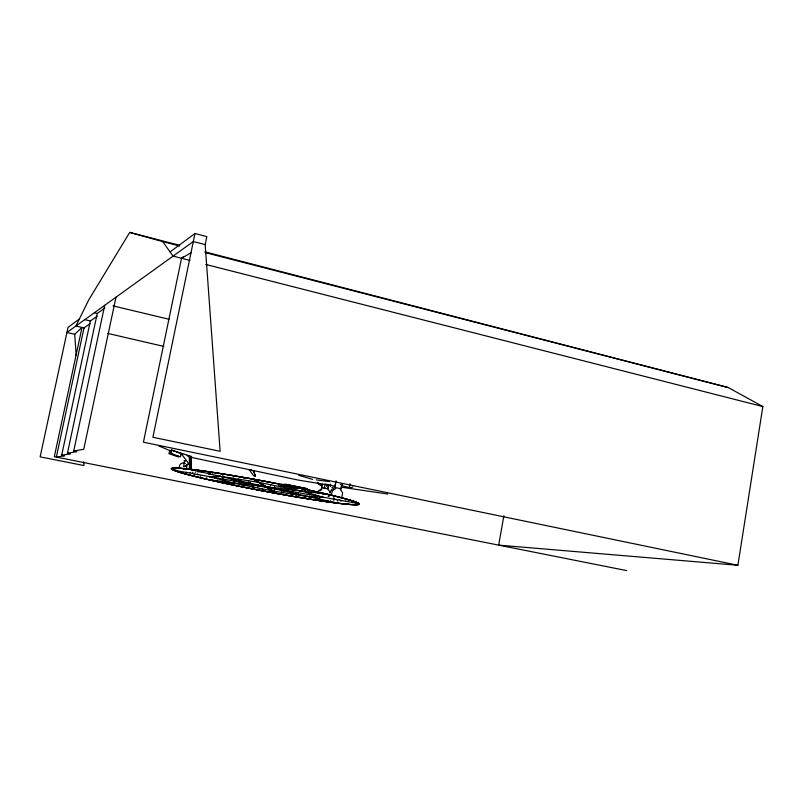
<?xml version="1.0" encoding="UTF-8"?>
<svg xmlns="http://www.w3.org/2000/svg" width="803" height="803" viewBox="0 0 803 803"><rect width="100%" height="100%" fill="white"/><g stroke="black" fill="none" stroke-linecap="round" stroke-linejoin="round"><path stroke-width="1.2" d="M189.317 457.409L189.528 468.36L191.044 468.259L191.174 457.339L189.317 457.409L191.174 457.339M189.659 457.479L189.528 468.36M190.833 457.268L191.044 468.259M186.918 465.911L186.356 468.631M503.862 515.757L498.673 545.137L737.897 565.272L762.85 406.569L728.311 387.578L204.936 251.831M349.887 484.149L349.546 486.277L349.957 484.099M341.897 484.37L341.175 488.796L342.048 484.38M341.315 488.806L334.821 487.481L335.734 481.951M336.066 480.846L334.821 487.481M325.145 483.777L324.201 488.636M326.46 486.227L326.881 484.089M194.968 233.512L152.901 437.264L220.122 451.296L205.177 244.644L206.823 236.624L194.968 233.512L170.075 251.921M183.395 256.669L181.528 258.275L143.416 442.202L737.897 565.272M104.862 308.061L97.243 313.461L67.452 453.213L76.787 451.637L73.715 451.025L104.711 305.311M115.983 297.2L83.753 449.279L73.715 451.025M90.097 323.709L84.004 327.895L56.351 457.108L64.521 455.803L61.68 455.241L90.358 320.959L97.203 316.191M327.785 488.816L328.678 484.52L327.785 488.816L321.541 487.562L322.244 484.319M321.581 487.551L322.284 484.309M191.686 456.505L171.481 450.122L170.617 453.404L178.125 456.024M341.847 497.047L342.65 492.912L340.342 489.388M329.571 492.851L331.89 489.348L333.847 488.525M179.46 245.246L129.715 232.408L88.661 300.051L75.924 326.028L84.445 327.995M318.52 490.864L321.873 488.585M320.297 490.864L321.752 489.378M76.205 355.538L74.699 334.289L82.006 327.433L54.323 456.696L626.601 570.592M79.387 318.972L68.034 327.363L40.15 456.857L84.004 465.549L83.743 461.805M188.454 463.843L184.379 466.714L188.554 463.833M181.528 258.275L191.204 252.694M331.84 487.752L333.456 487.04M352.908 486.929L351.202 487.672L348.552 487.301L344.186 486.397L340.331 484.45M335.724 488.515L332.261 490.894L331.448 495.039M275.288 483.316L277.888 483.777A96.892 4.989 10.7 0 1 306.274 489.559L308.493 490.031A95.497 4.928 10.7 0 1 325.586 501.544A95.497 4.928 10.7 0 1 175.696 471.03A95.497 4.928 10.7 0 1 275.409 483.296L275.389 483.306A95.196 4.908 10.7 0 0 240.91 476.992A95.256 4.908 10.7 0 0 180.043 472.435A95.256 4.908 10.7 0 0 316.422 500.179A95.256 4.908 10.7 0 0 335.293 496.184L335.293 496.184A95.196 4.908 10.7 0 0 308.342 490.021M281.381 485.614C281.441 485.554 282.244 485.805 281.512 485.584M336.517 502.969L273.331 488.615L275.429 488.575L256.85 485.112L275.379 488.525L270.3 487.301M296.076 487.893C298.826 488.354 295.173 487.812 296.709 487.973M61.68 455.241L70.403 453.805L67.452 453.213M283.921 485.012L280.096 485.393L293.085 488.033L300.362 488.354A94.784 4.888 10.7 0 1 325.847 493.965L335.473 496.214M178.487 457.007L168.851 453.605L170.116 450.292L170.688 450.895L171.551 450.112L170.688 453.404L174.582 454.789M189.187 468.29L190.702 468.189M253.497 470.799L255.354 475.918L253.497 470.799L249.342 469.926L253.517 475.547M281.552 484.51L286.31 484.45L281.15 484.43L283.6 484.912A73.605 3.854 10.6 0 1 300.181 488.284L302.43 488.756M288.337 485.685L289.873 485.986M290.545 485.664L291.991 485.976M243.269 486.999L243.53 487.08M252.694 486.999L252.172 486.919M253.417 487.009L252.825 486.889L253.407 486.999M257.934 486.879L257.863 486.889M274.706 486.819L274.465 486.799M280.909 486.789L281.15 486.809M295.745 487.2L297.271 487.501M297.943 487.18L299.429 487.481M302.058 488.686L307.469 488.746L285.988 484.37M309.326 496.856L322.344 497.027L301.838 491.105L258.797 482.372L220.223 476.34L210.025 476.711L232.368 482.844L272.97 491.024L309.476 496.856M184.198 460.571L185.553 460.852M184.539 460.621L183.636 466.563M185.403 460.812L185.091 460.721M183.335 468.811L183.867 468.902L183.335 468.822M176.098 468.651L175.476 468.53L176.098 468.651M189.468 469.424L189.638 469.424M191.646 469.685L191.596 469.705M191.696 469.695L191.134 469.584M173.649 469.414L174.161 469.534M199.345 470.658L198.993 470.558M174.833 470.257L175.967 470.628L175.415 470.387M175.355 470.508L175.937 470.628M208.389 471.913L208.198 471.863M199.154 471.622L199.706 471.742M299.639 488.314L300.121 488.344M201.182 471.883L200.88 471.843M178.356 471.662L178.918 471.762M192.459 472.294L192.951 472.395M189.899 472.405L190.07 472.445M208.77 473.83L209.402 473.951L208.82 473.85M210.496 474.021L210.687 474.051M228.875 475.095L229.046 475.125M197.327 474.332L197.909 474.453M197.799 474.563L197.939 474.583M240.167 476.972L240.81 477.092L240.207 476.992M188.434 474.653L188.795 474.714M218.878 476.129L218.326 476.008L218.878 476.129M216.398 476.219L215.846 476.099L216.429 476.209M213.407 476.209L213.508 476.209M218.486 476.681L218.667 476.711M213.869 476.831L214.21 476.882M216.669 476.862L216.137 476.751L216.649 476.841M209.071 476.621L209.633 476.721M229.136 477.634L229.608 477.705M212.032 477.012L212.624 477.263L212.102 477.143M252.162 479.08L252.323 479.13M195.41 476.44L195.209 476.38M231.726 478.247L231.615 478.237M255.715 479.742L255.113 479.622L255.725 479.722M229.889 478.658L230.481 478.789M238.35 479.07L238.742 479.17M232.208 478.979L231.595 478.869L232.197 478.969M214.481 478.096L215.063 478.217M254.38 480.164L254.089 480.104M240.408 479.612L239.826 479.481L240.408 479.592M217.191 478.568L217.673 478.638M223.465 479.22L222.933 479.12M202.697 478.217L202.647 478.237M219.902 479.572L220.102 479.632M235.58 480.676L236.182 480.806M238.963 480.726L239.495 480.846L238.963 480.756M240.619 480.917L240.89 480.977M212.855 479.532L212.474 479.441M260.423 482.603L259.801 482.503L260.423 482.613M260.212 482.744L260.393 482.593M211.048 480.184L260.503 486.186M225.221 481.047L225.784 481.148M250.124 482.382L250.656 482.473M218.004 481.037L217.573 480.967M259.429 483.245L259.239 483.195M282.495 484.6L283.037 484.701L282.495 484.61M248.308 482.874L247.776 482.764L248.358 482.864M249.512 482.974L249.874 483.035M261.668 483.637L262.25 483.757M282.415 484.801L281.853 484.701L282.365 484.801M280.046 484.861L280.679 484.982L280.076 484.882M239.585 482.703L239.234 482.613M283.459 485.303L284.382 485.494L283.65 485.383M260.855 484.129L260.744 484.079M270.23 484.6L270.812 484.721L270.27 484.631M226.115 482.201L226.637 482.302M231.003 482.583L230.581 482.483M232.238 482.693L232.709 482.794M283.489 485.956L283.891 486.026M234.968 483.296L234.757 483.235M238.652 483.456L239.204 483.567M240.84 483.938L241.041 483.998M258.295 484.972L258.867 485.092M245.136 484.229L245.618 484.329M265.09 485.504L264.729 485.434M255.555 485.022L256.047 485.122M231.174 483.687L231.726 483.797M251.66 484.992L252.222 485.092M259.991 485.403L260.694 485.554L260.082 485.413M247.856 484.831L247.444 484.761M291.067 487.491L290.485 487.371L291.017 487.481M253.858 485.494L254.451 485.614L253.858 485.504M291.981 487.732L292.794 487.873M299.138 488.184L298.335 487.993M243.66 485.052L244.182 485.153M242.958 485.052L242.486 484.972M261.537 486.357L262.23 486.477L258.134 485.604M294.039 488.254L294.671 488.375M294.621 488.375L294.069 488.274M297.973 488.525L297.431 488.415L297.983 488.495M232.579 484.831L232.8 484.892M241.984 485.855L242.386 485.925M274.114 488.605L265.944 487.371M278.119 488.134L278.27 488.154M291.027 488.846L291.268 488.886M268.583 487.853L268.684 487.893M285.025 488.957L285.607 489.067M280.899 488.766L280.357 488.666L280.93 488.756M305.1 490.513L304.578 490.392L305.19 490.523M276.573 488.826L276.925 488.886M287.273 489.469L287.695 489.569M292.011 489.79L292.533 489.9M313.28 491.215L312.919 491.135M270.44 488.786L270.39 488.756M299.649 490.743L299.148 490.653M252.664 488.003L253.206 488.124M301.296 491.135L301.908 491.255L301.286 491.145M262.019 488.756L262.571 488.846L261.898 488.856M303.775 491.486L303.273 491.386L303.855 491.486M308.834 491.797L308.663 491.767M271.284 489.489L271.705 489.569M287.635 490.663L287.504 490.653M293.165 491.105L293.406 491.135M288.026 490.894L287.424 490.784L288.016 490.894M310.781 492.299L311.243 492.359M269.828 489.8L270.31 489.9M282.435 490.683L282.244 490.653M283.589 490.763L284.031 490.874M318.169 493.142L318.761 493.263M323.479 493.524L324.01 493.644M281.542 491.175L281.502 491.145M308.693 492.922L308.713 492.891M325.747 494.046L326.189 494.126M298.023 492.54L298.545 492.63M274.124 491.275L274.214 491.135M310.721 493.855L310.761 493.875M322.796 494.658L323.007 494.718M290.887 492.61L290.465 492.54M292.603 492.821L292.433 492.761M296.257 492.952L296.036 492.922M264.508 491.145L265.08 491.255L264.538 491.165M282.014 492.359L282.515 492.47M275.951 492.179L275.851 492.139M282.837 492.651L283.409 492.761L282.867 492.671M308.934 494.518L309.466 494.608M334.771 496.214L334.189 496.103L334.821 496.204M274.204 492.39L274.144 492.4M290.295 493.674L290.877 493.785M315.86 495.3L315.388 495.19M276.694 492.851L276.834 492.871M318.279 495.682L318.139 495.652M298.706 494.417L298.857 494.427M275.349 493.152L275.911 493.253L275.369 493.162M278.029 493.634L278.089 493.664M299.128 495.08L298.917 495.029M320.377 496.585L320.056 496.555M342.058 498.071L341.456 497.97M320.136 496.686L320.608 496.796M300.974 495.541L300.402 495.431L300.984 495.541M333.636 497.83L334.128 497.93M314.374 496.605L314.796 496.676M307.489 496.415L306.987 496.314L307.549 496.415M312.056 496.676L311.735 496.595M308.753 496.525L308.784 496.555M316.994 497.137L317.456 497.248M320.558 497.298L320.006 497.187M295.805 495.812L296.287 495.923M313.983 497.087L314.405 497.157M310.982 497.037L311.564 497.147L311.052 497.067M289.12 495.612L288.729 495.521M347.97 499.737L347.609 499.687M334.69 499.195L334.439 499.275M351.955 501.052L352.567 501.172L351.975 501.072M298.997 497.268L299.037 497.298M319.504 499.004L320.016 499.085M315.82 499.014L315.489 498.954M340.733 500.992L341.275 501.102M345.812 501.182L346.013 501.363M337.22 500.911L337.732 501.022M309.145 498.924L309.346 498.974M330.665 500.851L330.465 500.781M326.078 500.681L326.65 500.791L326.098 500.691M318.068 500.299L318.63 500.41M357.255 503.27L356.913 503.2M326.67 501.544L327.172 501.644M357.265 504.033L357.074 504.013M336.086 502.788L336.658 502.899L336.146 502.819M355.147 504.234L355.639 504.334M352.226 504.264L352.376 504.284M348.01 504.033L348.562 504.123M325.596 488.214L324.663 488.003M178.738 468.52L178.868 468.561M217.994 473.328L218.376 473.399M174.301 468.922L174.181 468.922M229.186 475.145L228.855 475.075M198.16 472.134L197.98 472.084M212.624 473.77L212.604 473.73M222.772 475.316L222.983 475.366M195.53 472.264L195.209 472.184M233.111 476.952L233.352 476.962M243.831 478.628L243.821 478.588M186.216 472.315L186.487 472.375M186.527 472.365L186.738 472.586M221.126 476.661L221.277 476.691M222.712 476.821L222.883 476.841M256.92 480.626L257.101 480.656M229.548 477.715L229.618 477.745M255.776 481.107L255.846 481.138M198.331 474.683L197.367 474.352L197.96 474.613M258.486 481.589L258.666 481.649M194.175 474.473L194.627 474.583M248.779 480.877L248.639 480.877M284.854 485.243C286.46 485.574 282.786 484.871 285.376 485.383M257.733 482.312L257.873 482.342M287.143 485.735L287.293 485.765M278.701 485.112L278.45 485.072M200.308 476.139L200.63 476.229M222.541 478.889L222.732 478.929M334.941 496.144A94.784 4.888 10.7 0 1 288.337 495.531L277.085 493.534A94.784 4.888 10.7 0 1 211.601 480.375L202.527 478.277A94.784 4.888 10.7 0 1 174.994 468.269A94.784 4.888 10.7 0 1 241.041 477.042L253.758 479.291A94.784 4.888 10.7 0 1 296.307 487.511L297.652 487.792M298.234 487.983L299.077 488.124M270.39 484.821L270.531 484.841M233.502 480.867L234.366 481.198L233.432 480.856M292.051 487.742L292.643 487.903M206.371 477.795L206.803 477.875M263.635 484.61L263.314 484.55M222.752 480.053L222.441 479.973M244.463 482.854L244.524 482.864M261.919 484.912L262.079 484.952M256.729 484.791L257.04 484.851M289.662 488.696L289.973 488.766M227.761 481.429L227.39 481.368M263.344 485.765L263.274 485.755M255.545 484.871L255.886 485.082M316.001 492.64L316.051 492.671M325.847 493.965L271.504 487.381M219.681 481.429L220.102 481.499M232.709 482.974L232.85 483.025M260.694 486.317L260.875 486.367M294.621 490.382L294.38 490.322M306.314 492.58L306.475 492.61M222.732 482.744L222.993 482.794M267.188 488.184L267.54 488.254M287.635 490.834L287.996 490.884M283.62 490.774L284.182 490.884L283.62 490.784M298.064 492.55L298.345 492.761M313.381 494.287L313.311 494.287M272.699 490.312L272.709 490.302M271.886 490.884L271.956 490.894M274.265 491.165L274.345 491.316M323.388 497.298L322.926 497.067M339.438 499.456L339.227 499.436M291.951 494.126L291.67 494.066M355.267 502.276L355.418 502.327M387.789 494.036L340.994 487.15M317.797 498.773L317.837 498.804M305.883 497.428L305.883 497.408M334.038 500.911L333.677 500.831M334.5 502.598L334.58 502.608M342.961 503.611L342.821 503.571M316.241 479.883L329.491 481.639M183.716 468.892L183.375 468.832M286.972 484.641L286.832 484.621M306.174 488.555L305.963 488.525M301.336 488.666L301.356 488.636M318.661 493.263L318.159 493.162M301.557 490.974L301.165 490.904M309.717 494.829L309.597 494.778M213.267 480.656L213.407 480.716M317.707 496.756L317.275 496.676M262.069 488.746L262.26 488.917M286.37 494.327L286.581 494.357M318.56 500.389L318.088 500.319M257.07 481.991L257.01 482.001M220.122 476.219L220.373 476.259M334.831 486.126L297.883 480.003L190.783 457.278M211.43 476.38L211.33 476.34M209.041 476.47L209.021 476.44M273.823 487.903L273.703 487.893M182.803 473.047L183.034 473.087M270.852 487.311L256.9 485.122L258.737 485.885M334.71 499.175L334.199 499.105L334.69 499.325M345.973 501.383L346.183 501.403M263.464 490.171L263.685 490.242M284.995 485.323L284.623 485.243M296.397 487.642L296.277 487.602M260.433 482.774L260.242 482.754M231.906 478.939L231.625 478.879M249.342 469.926L253.577 470.789M174.01 470.197L256.98 485.203M275.329 488.525L358.479 503.561M208.81 476.43L209.633 476.711M258.436 485.825L258.807 485.865M266.064 487.401L261.507 486.417M328.146 500.982L327.995 500.952M298.586 488.094L300.362 488.354L296.688 487.592M280.056 486.748L280.086 486.769M253.939 475.617L255.354 475.918L253.808 475.627M173.669 468.159L174.371 468.3M353.792 504.585L354.434 504.716M286.239 484.43L307.127 488.686M276.352 488.646L276.995 488.886M244.795 483.085L244.463 482.864M268.624 489.037L268.563 489.017M189.367 469.283L258.817 485.183M74.699 334.289L66.92 332.502L193.312 241.552L205.177 244.644M107.652 333.386L163.832 346.414M84.777 319.654L90.358 320.959M94.342 312.779L97.243 313.461M113.032 305.873L169.102 319.283M190.02 260.433L173.077 256.117L162.688 241.613L129.715 232.408M205.799 264.458L762.85 406.569M162.688 241.613L179.681 245.999M205.166 252.574L728.311 387.578M187.029 455.803L190.17 456.656M298.626 475.276L312.628 479.401M180.926 454.076L182.693 454.628M171.481 450.122L176.53 451.878M176.459 451.888L178.989 452.741M171.782 450.202L175.445 451.497M178.908 452.751L181.217 453.544L180.374 456.827L178.055 456.034M169.985 450.654L158.763 445.886M185.352 463.592C182.763 461.785 178.708 464.054 179.39 467.276M318.319 482.944L321.371 484.661M253.758 479.291L264.99 486.146M267.309 487.562L277.085 493.534M321.511 485.745L317.356 482.854M318.229 483.597L320.206 485.072M328.176 489.368L330.445 492.831M182.201 454.94L188.715 463.652M330.595 484.35L330.254 486.407L330.665 484.309M247.645 480.515L248.227 480.646L247.695 480.545M268.543 482.101L269.146 482.232L268.543 482.101M301.577 488.475L301.677 488.495M271.615 488.154L272.378 488.314L271.685 488.164M275.078 488.816L275.64 488.927L275.078 488.816M268.523 488.987L269.045 489.107L268.523 488.987M253.708 489.077L253.758 489.087M271.133 490.573L271.675 490.693L271.183 490.583M274.696 491.386L274.154 491.285L274.666 491.366M328.286 496.254L328.859 496.364L328.286 496.254"/></g></svg>
